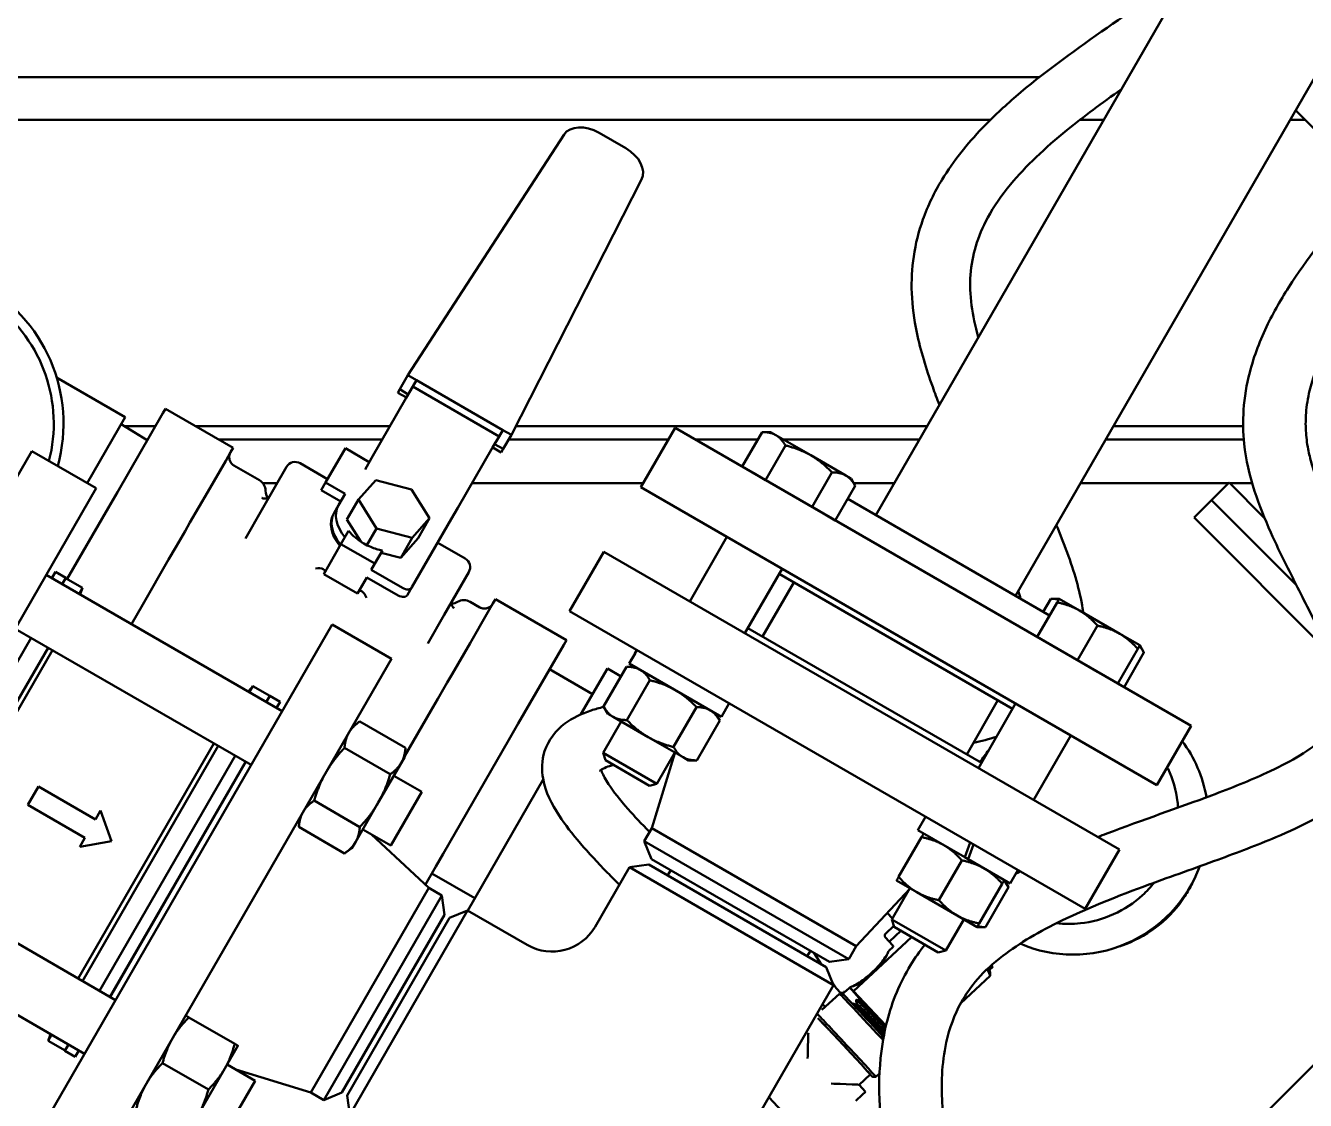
# Model space of a CAD drawing. Header units: inches. Extents: x 11 to 1621, y 11 to 1332.
# Drawn here: x 1267.86 to 1280.76, y 404.74 to 415.56 of the extents above; entities that cross this region are included whole.
import ezdxf

# ---------------------------------------------------------------- set-up
doc = ezdxf.new("R2010")
doc.units = ezdxf.units.IN
doc.header["$LTSCALE"] = 48
doc.header["$MEASUREMENT"] = 0
doc.layers.add('Visible (ANSI)', color=7, linetype='Continuous', lineweight=50)

msp = doc.modelspace()

# ---------------------------------------------------------------- linework, layer by layer
at = {"layer": 'Visible (ANSI)'}
for p, q in [((1276.428474, 410.635668), (1285.147084, 425.736744)), ((1277.835765, 409.823168), (1284.885125, 422.033018)), ((1238.462698, 415.045288), (1278.077419, 415.045288)), ((1280.658678, 414.712597), (1281.388894, 413.982381)), ((1277.585682, 414.616485), (1238.556026, 414.616485)), ((1278.726799, 414.616485), (1278.486959, 414.616485)), ((1280.754791, 414.616485), (1280.603188, 414.616485)), ((1273.288767, 414.466643), (1271.716861, 412.045578)), ((1273.90984, 414.331191), (1273.642303, 414.485654)), ((1272.759393, 411.443671), (1274.070144, 414.015515)), ((1268.869125, 411.622238), (1268.177516, 412.021538)), ((1271.716861, 412.045578), (1271.634271, 411.902528)), ((1271.80222, 411.993548), (1271.716861, 412.045578)), ((1271.765317, 411.92963), (1271.80222, 411.993548)), ((1272.671655, 411.491579), (1271.80222, 411.993548)), ((1271.699833, 411.816209), (1271.349299, 411.209066)), ((1271.635582, 411.90173), (1271.615462, 411.866882)), ((1271.615462, 411.866882), (1271.700682, 411.81768)), ((1271.71963, 411.850498), (1271.634271, 411.902528)), ((1271.699833, 411.816209), (1271.765317, 411.92963)), ((1272.634752, 411.427661), (1271.765317, 411.92963)), ((1269.247929, 411.661945), (1269.27371, 411.706601)), ((1269.95562, 411.3129), (1269.27371, 411.706601)), ((1268.485375, 410.957564), (1268.869125, 411.622238)), ((1269.247929, 411.661945), (1268.788969, 410.867004)), ((1269.090008, 411.388419), (1268.827915, 411.55086)), ((1269.172125, 411.53065), (1268.860522, 411.53065)), ((1271.534966, 411.53065), (1269.578465, 411.53065)), ((1272.634752, 411.427661), (1272.569268, 411.31424)), ((1272.634752, 411.427661), (1272.671655, 411.491579)), ((1272.759393, 411.443671), (1272.671655, 411.491579)), ((1272.676804, 411.300622), (1272.759393, 411.443671)), ((1276.945192, 411.53065), (1272.803722, 411.53065)), ((1274.064043, 410.915354), (1274.409043, 411.512912)), ((1279.605196, 408.512912), (1274.409043, 411.512912)), ((1275.083737, 411.123382), (1275.284792, 411.47162)), ((1275.368571, 411.47162), (1275.284792, 411.47162)), ((1275.422987, 411.440203), (1275.368571, 411.47162)), ((1275.774737, 411.23712), (1275.422987, 411.440203)), ((1280.130472, 411.53065), (1278.82158, 411.53065)), ((1269.095387, 411.397735), (1269.074977, 411.397735)), ((1271.458227, 411.397735), (1269.808682, 411.397735)), ((1269.95562, 411.3129), (1269.929838, 411.268245)), ((1270.88704, 410.962253), (1271.086273, 411.307335)), ((1271.086273, 411.307335), (1271.326094, 411.168874)), ((1272.569268, 411.31424), (1272.218734, 410.707097)), ((1272.570117, 411.315712), (1272.655338, 411.26651)), ((1272.589065, 411.34853), (1272.676804, 411.300622)), ((1272.655338, 411.26651), (1272.675457, 411.301357)), ((1274.342546, 411.397735), (1272.732872, 411.397735)), ((1275.242135, 411.397735), (1274.608536, 411.397735)), ((1275.318237, 410.987993), (1275.519292, 411.336231)), ((1276.868453, 411.397735), (1275.496544, 411.397735)), ((1280.136846, 411.397735), (1278.744842, 411.397735)), ((1267.926679, 411.280127), (1264.926679, 406.083975)), ((1268.576198, 410.905127), (1267.926679, 411.280127)), ((1269.700359, 410.870774), (1269.880464, 411.182726)), ((1269.880464, 411.182726), (1269.929838, 411.268245)), ((1271.349299, 411.209066), (1271.283815, 411.095644)), ((1276.126487, 411.034037), (1275.774737, 411.23712)), ((1269.962718, 411.135189), (1270.219706, 410.986817)), ((1270.49402, 411.120436), (1270.245211, 410.689485)), ((1270.630622, 411.157038), (1270.90728, 410.99731)), ((1275.200987, 411.055688), (1275.083737, 411.123382)), ((1275.146571, 411.087105), (1275.146569, 411.087101)), ((1275.318237, 410.987993), (1275.200987, 411.055688)), ((1275.787237, 410.717216), (1275.988292, 411.065454)), ((1276.180903, 411.00262), (1276.126487, 411.034037)), ((1268.576198, 410.905127), (1265.576198, 405.708975)), ((1270.400084, 410.957735), (1270.253938, 410.957735)), ((1270.843453, 410.88676), (1270.88704, 410.962253)), ((1271.083665, 410.848731), (1270.88704, 410.962253)), ((1271.216749, 410.790461), (1271.391878, 410.987556)), ((1271.391878, 410.987556), (1271.750984, 410.893488)), ((1274.088512, 410.957735), (1272.363439, 410.957735)), ((1279.260196, 407.915354), (1274.064043, 410.915354)), ((1275.552737, 410.852605), (1275.318237, 410.987993)), ((1276.021737, 410.581827), (1276.222792, 410.930065)), ((1276.180903, 411.00262), (1276.222792, 410.930065)), ((1276.614419, 410.957735), (1276.206817, 410.957735)), ((1279.98399, 410.957735), (1278.490807, 410.957735)), ((1279.81228, 410.786025), (1279.989056, 410.962802)), ((1280.346616, 410.605242), (1279.989056, 410.962802)), ((1280.220879, 410.957735), (1279.994123, 410.957735)), ((1268.695134, 410.704476), (1268.788969, 410.867004)), ((1269.520253, 410.558822), (1269.700359, 410.870774)), ((1270.843453, 410.88676), (1271.040079, 410.773238)), ((1271.017254, 410.733704), (1271.083665, 410.848731)), ((1271.100519, 410.589146), (1271.216749, 410.790461)), ((1271.400725, 410.499298), (1271.216749, 410.790461)), ((1271.750984, 410.893488), (1271.934959, 410.602325)), ((1275.787237, 410.717216), (1275.552737, 410.852605)), ((1278.180338, 409.624229), (1276.146735, 410.79833)), ((1279.635503, 410.609248), (1279.81228, 410.786025)), ((1280.664823, 409.933481), (1279.81228, 410.786025)), ((1280.664823, 409.933481), (1279.81228, 410.786025)), ((1268.695134, 410.704476), (1268.283534, 409.991565)), ((1270.245211, 410.689485), (1270.07836, 410.400492)), ((1270.973668, 410.65821), (1271.017254, 410.733704)), ((1272.15325, 410.593676), (1272.218734, 410.707097)), ((1275.904487, 410.649522), (1275.787237, 410.717216)), ((1276.021737, 410.581827), (1275.904487, 410.649522)), ((1269.470879, 410.473303), (1269.520253, 410.558822)), ((1271.240162, 410.368145), (1271.100519, 410.589146)), ((1272.15325, 410.593676), (1271.757216, 409.907725)), ((1271.934959, 410.602325), (1271.75983, 410.40523)), ((1271.81873, 410.401009), (1271.934959, 410.602325)), ((1275.958903, 410.618105), (1275.958901, 410.618101)), ((1279.635503, 410.609248), (1280.985777, 409.258974)), ((1269.470879, 410.473303), (1269.377043, 410.310776)), ((1271.041868, 410.343265), (1271.118465, 410.475935)), ((1271.303743, 410.331321), (1271.400725, 410.499298)), ((1271.75983, 410.40523), (1271.400725, 410.499298)), ((1271.6436, 410.203915), (1271.75983, 410.40523)), ((1271.81873, 410.401009), (1271.6436, 410.203915)), ((1274.929741, 410.415544), (1274.554601, 409.765782)), ((1269.305584, 410.187005), (1269.377043, 410.310776)), ((1270.867523, 410.041291), (1271.041868, 410.343265)), ((1271.382822, 410.146414), (1271.041868, 410.343265)), ((1271.45942, 410.279085), (1271.382822, 410.146414)), ((1272.016536, 410.356881), (1272.293193, 410.197152)), ((1273.688903, 410.265593), (1273.343903, 409.668035)), ((1273.688903, 410.265593), (1278.885056, 407.265593)), ((1269.044918, 409.735517), (1269.305584, 410.187005)), ((1271.346501, 410.083503), (1271.382822, 410.146414)), ((1271.6436, 410.203915), (1271.445917, 410.255698)), ((1268.072137, 410.032068), (1270.449377, 408.659568)), ((1268.128429, 409.999568), (1268.164989, 410.062893)), ((1268.164989, 410.062893), (1268.268912, 410.002893)), ((1268.232352, 409.939568), (1268.268912, 410.002893)), ((1270.867523, 410.041291), (1271.208478, 409.844441)), ((1271.208478, 409.844441), (1271.302915, 410.00801)), ((1271.302915, 410.00801), (1271.618874, 409.825591)), ((1271.66246, 409.901084), (1271.346501, 410.083503)), ((1272.080987, 409.629599), (1272.329796, 410.06055)), ((1275.485729, 410.094544), (1275.110589, 409.444782)), ((1277.80851, 408.684204), (1275.455729, 410.042582)), ((1268.438537, 409.902074), (1268.267662, 410.000728)), ((1268.438537, 409.902074), (1268.403226, 409.840914)), ((1268.413863, 409.834773), (1268.438537, 409.902074)), ((1271.71363, 409.832231), (1271.757216, 409.907725)), ((1275.288574, 409.411304), (1275.603714, 409.957143)), ((1272.341821, 409.761613), (1272.439547, 409.705191)), ((1272.571216, 409.743245), (1272.596998, 409.7879)), ((1273.313003, 409.374514), (1272.596998, 409.7879)), ((1278.05534, 409.407726), (1278.256395, 409.755964)), ((1278.117504, 409.660506), (1278.193561, 409.792241)), ((1278.27734, 409.792241), (1278.193561, 409.792241)), ((1278.480423, 409.674991), (1278.27734, 409.792241)), ((1268.930133, 409.536704), (1269.044918, 409.735517)), ((1271.915394, 409.342785), (1272.080987, 409.629599)), ((1272.521842, 409.657726), (1272.341736, 409.345774)), ((1272.571216, 409.743245), (1272.521842, 409.657726)), ((1273.343903, 409.668035), (1278.540056, 406.668035)), ((1278.886589, 409.440491), (1278.480423, 409.674991)), ((1267.759637, 409.490802), (1270.136877, 408.118302)), ((1267.953437, 404.336475), (1270.953437, 409.532627)), ((1270.953437, 409.532627), (1271.550995, 409.187627)), ((1275.140589, 409.496744), (1277.49337, 408.138365)), ((1278.461506, 409.173226), (1278.662561, 409.521464)), ((1266.552973, 407.030799), (1267.919852, 409.398302)), ((1273.313003, 409.374514), (1273.287221, 409.329859)), ((1278.05534, 409.407726), (1278.055338, 409.407723)), ((1278.258423, 409.290476), (1278.05534, 409.407726)), ((1279.089672, 409.323241), (1278.886589, 409.440491)), ((1268.090726, 409.299648), (1266.723848, 406.932145)), ((1268.134982, 409.274097), (1266.768104, 406.906593)), ((1272.341736, 409.345774), (1272.161631, 409.033822)), ((1273.287221, 409.329859), (1272.828262, 408.534918)), ((1278.461506, 409.173226), (1278.258423, 409.290476)), ((1278.867672, 408.938726), (1279.068727, 409.286964)), ((1278.930506, 408.902449), (1279.131561, 409.250687)), ((1279.089672, 409.323241), (1279.131561, 409.250687)), ((1268.550995, 403.991475), (1271.550995, 409.187627)), ((1273.68804, 408.705963), (1273.91965, 409.107125)), ((1274.003429, 409.107125), (1273.91965, 409.107125)), ((1273.944972, 409.140875), (1273.967677, 409.180201)), ((1273.945024, 409.140845), (1273.944972, 409.140875)), ((1273.946759, 409.139843), (1273.945024, 409.140845)), ((1274.874218, 408.604375), (1273.946759, 409.139843)), ((1278.664589, 409.055976), (1278.461506, 409.173226)), ((1272.161631, 409.033822), (1272.112256, 408.948303)), ((1273.577089, 408.831925), (1273.144076, 409.081925)), ((1273.725839, 409.089567), (1273.459568, 408.628372)), ((1273.863595, 409.010034), (1273.725839, 409.089567)), ((1273.92254, 408.570575), (1274.15415, 408.971736)), ((1278.867672, 408.938726), (1278.664589, 409.055976)), ((1270.107651, 408.856864), (1270.153598, 408.911883)), ((1270.153598, 408.911883), (1270.118287, 408.850723)), ((1270.324473, 408.813228), (1270.153598, 408.911883)), ((1272.018421, 408.785776), (1272.112256, 408.948303)), ((1278.867672, 408.938726), (1278.86767, 408.938723)), ((1278.930506, 408.902449), (1278.867672, 408.938726)), ((1270.325723, 408.815393), (1270.289162, 408.752068)), ((1270.429646, 408.755393), (1270.325723, 408.815393)), ((1270.429646, 408.755393), (1270.393085, 408.692068)), ((1272.018421, 408.785776), (1271.946962, 408.662005)), ((1274.874218, 408.604375), (1274.952218, 408.739475)), ((1277.345385, 408.223804), (1277.660525, 408.769643)), ((1277.83851, 408.736165), (1277.46337, 408.086404)), ((1271.946962, 408.662005), (1271.686295, 408.210517)), ((1273.729929, 408.633409), (1273.68804, 408.705963)), ((1273.729929, 408.633409), (1273.784345, 408.601992)), ((1273.784345, 408.601992), (1274.136095, 408.398909)), ((1274.39154, 408.299797), (1274.62315, 408.700959)), ((1274.815761, 408.638125), (1274.85765, 408.56557)), ((1271.156184, 408.503795), (1271.230431, 408.555783)), ((1271.691493, 408.289588), (1271.230431, 408.555783)), ((1272.828262, 408.534918), (1272.734426, 408.37239)), ((1273.865462, 408.555159), (1273.684153, 408.241122)), ((1274.62604, 408.164409), (1274.85765, 408.56557)), ((1279.260196, 407.915354), (1279.605196, 408.512912)), ((1269.761531, 408.335008), (1268.394653, 405.967505)), ((1272.734426, 408.37239), (1272.070175, 407.221873)), ((1274.136095, 408.398909), (1274.487845, 408.195826)), ((1278.394498, 408.415165), (1278.019358, 407.765404)), ((1269.805787, 408.309457), (1268.438909, 405.941954)), ((1269.976662, 408.210802), (1268.609783, 405.843299)), ((1271.538207, 408.024088), (1271.077144, 408.290283)), ((1271.648023, 408.137685), (1271.683594, 408.199295)), ((1271.683594, 408.199295), (1271.691493, 408.289588)), ((1271.686295, 408.210517), (1271.684268, 408.207007)), ((1273.684153, 408.241122), (1274.225419, 407.928622)), ((1273.705399, 408.166385), (1273.684153, 408.241122)), ((1274.171965, 407.48228), (1274.403466, 408.237008)), ((1274.406728, 408.242659), (1274.225419, 407.928622)), ((1270.080585, 408.150802), (1268.713706, 405.783299)), ((1268.718037, 405.780799), (1270.084915, 408.148302)), ((1271.418094, 407.739435), (1271.648023, 408.137685)), ((1274.150071, 407.909653), (1273.705399, 408.166385)), ((1274.487845, 408.195826), (1274.542261, 408.164409)), ((1274.542261, 408.164409), (1274.62604, 408.164409)), ((1271.574344, 408.010068), (1271.856668, 407.847068)), ((1273.079747, 407.970503), (1272.318339, 406.651706)), ((1267.886578, 407.71622), (1267.993062, 407.900656)), ((1268.568287, 407.568549), (1267.993062, 407.900656)), ((1271.544168, 407.305802), (1271.856668, 407.847068)), ((1274.150071, 407.909653), (1274.225419, 407.928622)), ((1267.886578, 407.71622), (1268.461803, 407.384114)), ((1271.231634, 407.493088), (1270.770571, 407.759283)), ((1271.188164, 407.341185), (1271.418094, 407.739435)), ((1268.568287, 407.568549), (1268.61993, 407.657997)), ((1268.61993, 407.657997), (1268.731546, 407.351335)), ((1270.625184, 407.584076), (1270.617285, 407.493783)), ((1276.853741, 407.461496), (1276.931741, 407.596596)), ((1271.078347, 407.227588), (1270.617285, 407.493783)), ((1271.261844, 407.468802), (1271.544168, 407.305802)), ((1274.171965, 407.48228), (1274.096069, 407.350824)), ((1274.171965, 407.48228), (1276.233105, 406.29228)), ((1277.325298, 407.189243), (1276.853741, 407.461496)), ((1268.410161, 407.294666), (1268.461803, 407.384114)), ((1268.731546, 407.351335), (1268.410161, 407.294666)), ((1271.152594, 407.279576), (1271.188164, 407.341185)), ((1271.92675, 406.880677), (1271.348901, 407.41854)), ((1274.096069, 407.350824), (1276.157209, 406.160824)), ((1274.171076, 407.169741), (1274.096069, 407.350824)), ((1276.659643, 406.990307), (1276.891253, 407.391469)), ((1277.379477, 407.338096), (1277.325298, 407.189243)), ((1277.359073, 407.169743), (1277.413252, 407.318596)), ((1271.152594, 407.279576), (1271.078347, 407.227588)), ((1272.070175, 407.221873), (1271.997531, 407.096051)), ((1275.962883, 406.135241), (1274.171076, 407.169741)), ((1277.359073, 407.169743), (1277.325298, 407.189243)), ((1277.782987, 406.924996), (1277.359073, 407.169743)), ((1282.99427, 407.250481), (1278.441796, 402.698007)), ((1278.885056, 407.265593), (1278.540056, 406.668035)), ((1266.392758, 407.123299), (1268.769998, 405.750799)), ((1271.997531, 407.096051), (1271.891909, 406.913107)), ((1273.601074, 406.488469), (1273.947665, 407.088781)), ((1274.141991, 407.114364), (1273.947665, 407.088781)), ((1276.004475, 405.901281), (1273.947665, 407.088781)), ((1275.929468, 406.082364), (1274.141991, 407.114364)), ((1274.332084, 407.004614), (1274.363334, 407.058741)), ((1277.065809, 406.755807), (1277.297419, 407.156969)), ((1277.782987, 406.924996), (1277.860987, 407.060096)), ((1272.389589, 406.775115), (1271.956576, 407.025115)), ((1276.638698, 406.95403), (1276.841781, 406.83678)), ((1277.471975, 406.521307), (1277.703585, 406.922469)), ((1277.72453, 406.958746), (1277.766419, 406.886191)), ((1270.73675, 404.819536), (1271.92675, 406.880677)), ((1270.868206, 404.74364), (1272.058206, 406.804781)), ((1271.92675, 406.880677), (1272.058206, 406.804781)), ((1272.083789, 406.610454), (1272.058206, 406.804781)), ((1276.233105, 406.29228), (1276.770969, 406.87013)), ((1276.774231, 406.87578), (1276.592922, 406.561743)), ((1276.841781, 406.83678), (1277.247947, 406.60228)), ((1277.534809, 406.48503), (1277.766419, 406.886191)), ((1272.31775, 406.652046), (1271.13025, 404.595236)), ((1272.136666, 406.577039), (1272.31775, 406.652046)), ((1272.918062, 406.305456), (1272.31775, 406.652046)), ((1266.080258, 406.582033), (1268.457498, 405.209533)), ((1272.083789, 406.610454), (1271.049289, 404.818647)), ((1272.136666, 406.577039), (1271.104666, 404.789563)), ((1276.597924, 406.570407), (1276.545006, 406.627368)), ((1276.592922, 406.561743), (1277.134188, 406.249243)), ((1276.614168, 406.487006), (1276.592922, 406.561743)), ((1277.315497, 406.56328), (1277.134188, 406.249243)), ((1277.247947, 406.60228), (1277.45103, 406.48503)), ((1276.611311, 406.497054), (1276.527408, 406.418812)), ((1276.567078, 406.339345), (1276.682882, 406.447334)), ((1277.05884, 406.230274), (1276.614168, 406.487006)), ((1277.45103, 406.48503), (1277.534809, 406.48503)), ((1276.233105, 406.29228), (1276.157209, 406.160824)), ((1276.205724, 405.840435), (1276.790138, 406.38541)), ((1276.525375, 406.384235), (1276.602519, 406.301195)), ((1276.601861, 406.28284), (1276.565594, 406.24902)), ((1275.739375, 406.192114), (1275.770625, 406.246241)), ((1275.878993, 406.111506), (1275.810263, 406.223356)), ((1275.962883, 406.135241), (1276.157209, 406.160824)), ((1277.05884, 406.230274), (1277.134188, 406.249243)), ((1275.929468, 406.082364), (1276.004475, 405.901281)), ((1277.576096, 406.054298), (1277.579841, 406.03808)), ((1277.576106, 406.054257), (1277.608817, 406.084761)), ((1273.845385, 402.161627), (1276.004475, 405.901281)), ((1276.00914, 405.899708), (1275.996825, 405.919749)), ((1276.260464, 405.774262), (1276.166622, 405.87638)), ((1276.168641, 405.877852), (1276.205724, 405.840435)), ((1277.285873, 405.719816), (1277.580899, 405.994933)), ((1275.887497, 405.650378), (1276.063417, 405.814426)), ((1276.072121, 405.825212), (1276.037103, 405.862906)), ((1276.098266, 405.813216), (1276.063443, 405.814433)), ((1276.159836, 405.870645), (1276.112126, 405.826155)), ((1276.205724, 405.840435), (1276.528143, 405.496188)), ((1276.231338, 405.748779), (1276.236876, 405.754275)), ((1276.259538, 405.747722), (1276.260587, 405.777798)), ((1276.195066, 405.71278), (1276.197424, 405.715121)), ((1276.235951, 405.703735), (1276.240723, 405.708186)), ((1269.971042, 405.309678), (1269.509979, 405.575873)), ((1275.897672, 405.514259), (1275.952025, 405.457483)), ((1276.528143, 405.496188), (1276.534626, 405.502234)), ((1276.528143, 405.496188), (1276.532145, 405.491833)), ((1268.115772, 405.406829), (1268.091098, 405.339528)), ((1268.126409, 405.400688), (1268.091098, 405.339528)), ((1275.745594, 405.254029), (1275.749036, 405.375653)), ((1275.952025, 405.457483), (1275.957565, 405.451696)), ((1276.00207, 405.404387), (1276.012997, 405.39267)), ((1276.012997, 405.39267), (1276.227395, 405.162756)), ((1268.261973, 405.240873), (1268.091098, 405.339528)), ((1268.297283, 405.302033), (1268.260723, 405.238708)), ((1268.364646, 405.178708), (1268.260723, 405.238708)), ((1268.401206, 405.242033), (1268.364646, 405.178708)), ((1269.871465, 405.060596), (1270.004215, 405.290526)), ((1269.705542, 404.849819), (1269.244479, 405.116014)), ((1276.227395, 405.162756), (1276.238321, 405.151039)), ((1276.282411, 405.103342), (1276.287797, 405.097412)), ((1269.605965, 404.600736), (1269.871465, 405.060596)), ((1269.894965, 405.101299), (1270.177289, 404.938299)), ((1270.73675, 404.819536), (1269.982022, 405.051037)), ((1276.261983, 404.897184), (1276.373869, 405.001519)), ((1276.287797, 405.097412), (1276.340643, 405.039231)), ((1276.395402, 404.978394), (1276.430225, 404.977177)), ((1276.430251, 404.977184), (1276.467046, 405.011496)), ((1269.864789, 404.397033), (1270.177289, 404.938299)), ((1276.192007, 404.900625), (1276.070439, 404.905675)), ((1276.326773, 404.827705), (1276.261976, 404.897192)), ((1270.73675, 404.819536), (1270.868206, 404.74364)), ((1271.049289, 404.818647), (1270.868206, 404.74364)), ((1271.104666, 404.789563), (1271.13025, 404.595236)), ((1275.778257, 404.316206), (1275.352767, 404.772489)), ((1276.228556, 404.736116), (1276.29106, 404.794403)), ((1276.326773, 404.827705), (1276.29106, 404.794403))]:
    msp.add_line(p, q, dxfattribs=at)
msp.add_circle((1247.196979, 358.380235), 48.3125, dxfattribs=at)
for centre, radius, start, end in [((1266.642068, 411.556484), 1.604331, 344.5472473, 140.1338321), ((1266.642068, 411.556484), 1.505906, 345.5212145, 119.9599466), ((1270.580622, 411.070436), 0.1, 60, 150), ((1270.157206, 410.878564), 0.125, 0, 60), ((1270.407206, 410.878564), 0.125, 180, 213.9844878), ((1272.243193, 410.11055), 0.1, 330, 60), ((1272.154321, 409.869867), 0.125, 270.9908332, 300), ((1272.279321, 409.65336), 0.125, 60, 120), ((1247.196979, 358.380235), 50.625, 65.6709263, 80.8122089), ((1273.168062, 406.738469), 0.5, 240, 330), ((1276.592995, 406.292347), 0.013, 313, 42.8921383), ((1274.394251, 406.439292), 1.8125, 339.7960935, 340.1926648)]:
    msp.add_arc(centre, radius, start, end, dxfattribs=at)
for centre, major_axis, ratio, start_param, end_param in [((1273.542155, 414.312192), (-0.25708, 0.148425), 0.674737093, 4.71238898, 6.247907675), ((1273.809692, 414.15773), (0.25708, -0.148425), 0.674737093, 0.035277632, 1.570796327), ((1271.324406, 410.438935), (-0.358003, 0.206693), 0.674737093, 6.25713842, 7.357664272), ((1271.33167, 410.451518), (-0.358003, 0.206693), 0.674737093, 0, 1.074478965), ((1271.375257, 410.527011), (-0.358003, 0.206693), 0.674737093, 0, 1.074478965), ((1270.751373, 410.040113), (-0.127343, -0.034122), 0.388213183, 2.771288439, 4.342084766), ((1271.265533, 409.743263), (-0.034122, 0.127343), 0.388213183, 5.082693195, 6.653489522), ((1271.689025, 409.947095), (0.068191, -0.03937), 0.674737093, 4.71238898, 6.283185307), ((1271.645439, 409.871601), (0.068191, -0.03937), 0.674737093, 4.71238898, 6.283185307), ((1274.4323, 408.911951), (1.521321, 2.635006), 0.176326981, 1.534441628, 1.585721408), ((1274.54289, 409.103498), (1.521321, 2.635006), 0.176326981, 1.607151026, 1.658526732), ((1278.439419, 407.544528), (1.023607, 0.880186), 0.982790307, 5.751016356, 6.219304255), ((1278.401782, 407.588298), (-0.829312, -0.713114), 0.982790307, 4.886301382, 5.023695201), ((1278.439419, 407.544528), (-1.023607, -0.880186), 0.982790307, 0.442168489, 2.082419767), ((1276.358115, 406.063513), (0.179496, 0.166752), 0.241332533, 3.476326527, 5.948451434), ((1277.286241, 406.365067), (0.289849, -0.310825), 0.007569825, 0.013112073, 0.326005343), ((1277.318968, 406.395586), (0.289849, -0.310825), 0.007569825, 0, 0.322305419), ((1276.357529, 405.499029), (-0.294112, 0.315396), 0.007569825, 4.204130895, 6.283185305), ((1276.145385, 405.893274), (-0.073264, -0.068062), 0.241332533, 0, 0.328688879), ((1275.120755, 404.77126), (1.098954, 1.020931), 0.241332533, 0.275544465, 0.328688879), ((1276.375549, 405.515833), (-0.277307, 0.297376), 0.007569825, 4.222023109, 6.275615193), ((1276.101933, 405.835652), (0.010245, -0.009446), 0.261803119, 6.027700529, 6.284145228), ((1276.112489, 405.844268), (0.000654, 0.018245), 0.126202778, 3.289007609, 4.594416281), ((1276.444733, 405.580349), (-0.18414, 0.197465), 0.007569825, 4.228874245, 6.290755419), ((1276.13614, 405.292581), (-0.294112, 0.315396), 0.007569825, 3.13402254, 6.113994014), ((1276.11812, 405.275777), (-0.277307, 0.297376), 0.007569825, 5.362675915, 6.082942819), ((1276.11812, 405.275777), (-0.255749, 0.274258), 0.007569825, 5.759586532, 6.099183042), ((1275.731976, 404.915692), (-0.018508, -0.530003), 0.003784967, 2.621778827, 2.832880084), ((1276.001655, 405.404), (0.05115, -0.054852), 0.007569825, 1.570796328, 2.617993881), ((1276.11812, 405.275777), (-0.277307, 0.297376), 0.007569825, 4.315478363, 5.109299597), ((1275.742182, 405.162037), (-0.003702, -0.106001), 0.003784967, 1.574581275, 2.621778827), ((1276.237906, 405.150651), (0.05115, -0.054852), 0.007569825, 0.523598776, 1.570796327), ((1276.11812, 405.275777), (0.277307, -0.297376), 0.007569825, 5.948899717, 7.2036947), ((1276.11812, 405.275777), (0.255749, -0.274258), 0.007569825, 0, 0.523598776), ((1275.978433, 404.908689), (0.106001, -0.003702), 0.003784967, 0.519813827, 1.567011378), ((1275.731976, 404.915692), (0.530003, -0.018508), 0.003784967, 0.003784949, 0.519813827)]:
    msp.add_ellipse(centre, major_axis=major_axis, ratio=ratio, start_param=start_param, end_param=end_param, dxfattribs=at)
for points, knots in [([(1279.598201, 416.125796), (1279.304752, 415.914948), (1279.000245, 415.710656), (1278.401449, 415.293374), (1278.107411, 415.08025), (1277.723215, 414.74969), (1277.610144, 414.644359), (1277.349863, 414.372726), (1277.211461, 414.200963), (1277.020474, 413.886911), (1276.954694, 413.752437), (1276.861957, 413.492018), (1276.83046, 413.368317), (1276.793756, 413.120048), (1276.787016, 412.996081), (1276.797365, 412.739183), (1276.815466, 412.606553), (1276.881076, 412.292117), (1276.936834, 412.108943), (1277.024099, 411.866006), (1277.046596, 411.80634), (1277.069943, 411.746725)], [13.52026774, 13.52026774, 13.52026774, 13.52026774, 16.202519532, 16.202519532, 18.942117152, 18.942117152, 20.168551432, 20.168551432, 21.97277928, 21.97277928, 23.206460377, 23.206460377, 24.238129059, 24.238129059, 25.204425474, 25.204425474, 26.19019131, 26.19019131, 27.551566211, 27.551566211, 27.994487024, 27.994487024, 27.994487024, 27.994487024]), ([(1278.666021, 407.392052), (1278.696294, 407.403826), (1278.726604, 407.415487), (1279.117778, 407.564606), (1279.48131, 407.687997), (1280.012089, 407.886654), (1280.200121, 407.961684), (1280.477301, 408.089471), (1280.57835, 408.141173), (1280.764478, 408.250564), (1280.847009, 408.308433), (1280.942808, 408.391643), (1280.969715, 408.418067), (1281.007907, 408.460789), (1281.021401, 408.477478), (1281.051592, 408.518906), (1281.066106, 408.543106), (1281.086882, 408.585969), (1281.094193, 408.604846), (1281.106692, 408.64712), (1281.11128, 408.671185), (1281.119515, 408.76254), (1281.11305, 408.843842), (1281.048526, 409.127356), (1280.946822, 409.365844), (1280.740734, 409.786235), (1280.651154, 409.95839), (1280.5105, 410.241782), (1280.458153, 410.350355), (1280.348088, 410.59657), (1280.292077, 410.73485), (1280.195336, 411.031841), (1280.157784, 411.193297), (1280.128983, 411.467327), (1280.12721, 411.58176), (1280.143676, 411.822934), (1280.164993, 411.948828), (1280.240271, 412.240627), (1280.303553, 412.403006), (1280.45131, 412.704843), (1280.533927, 412.84524), (1280.808247, 413.263341), (1281.024098, 413.532935), (1281.368166, 413.957013), (1281.492002, 414.108378), (1281.73145, 414.411738), (1281.847195, 414.563511), (1282.08087, 414.893549), (1282.195403, 415.072882), (1282.413823, 415.44177), (1282.517914, 415.627553), (1282.625646, 415.81415)], [37.062164771, 37.062164771, 37.062164771, 37.062164771, 37.284401089, 37.284401089, 39.928774755, 39.928774755, 41.530091926, 41.530091926, 42.589838479, 42.589838479, 43.749321408, 43.749321408, 44.299958254, 44.299958254, 44.663756566, 44.663756566, 45.222992821, 45.222992821, 45.679878818, 45.679878818, 46.235006899, 46.235006899, 47.488994786, 47.488994786, 49.936143316, 49.936143316, 51.502835596, 51.502835596, 52.452470119, 52.452470119, 53.631893269, 53.631893269, 54.948091482, 54.948091482, 55.916372966, 55.916372966, 57.032478374, 57.032478374, 58.582174803, 58.582174803, 60.019440854, 60.019440854, 62.947237566, 62.947237566, 64.552575532, 64.552575532, 66.100975845, 66.100975845, 67.827190554, 67.827190554, 69.44808849, 69.44808849, 69.44808849, 69.44808849]), ([(1277.884422, 402.450694), (1277.855154, 402.501756), (1277.826415, 402.553126), (1277.642357, 402.890576), (1277.504374, 403.184107), (1277.269453, 403.798175), (1277.178989, 404.118106), (1277.10003, 404.622208), (1277.087901, 404.816557), (1277.102869, 405.111089), (1277.116949, 405.219305), (1277.171716, 405.467988), (1277.221012, 405.602272), (1277.335458, 405.809731), (1277.390502, 405.888539), (1277.527762, 406.044313), (1277.612997, 406.122279), (1277.877124, 406.324371), (1278.079851, 406.442381), (1278.573976, 406.682146), (1278.874504, 406.800323), (1279.412273, 406.998105), (1279.646555, 407.080074), (1280.075864, 407.236767), (1280.272189, 407.311126), (1280.593682, 407.4478), (1280.723636, 407.507832), (1280.982985, 407.64438), (1281.110764, 407.721879), (1281.290816, 407.858089), (1281.351251, 407.909694), (1281.492304, 408.050662), (1281.5673, 408.14606), (1281.669383, 408.336635), (1281.703357, 408.427265), (1281.741924, 408.610159), (1281.748041, 408.699412), (1281.741137, 408.910075), (1281.719818, 409.030262), (1281.628494, 409.375488), (1281.531896, 409.597896), (1281.294659, 410.092673), (1281.147923, 410.36471), (1280.939656, 410.810793), (1280.8661, 410.990831), (1280.805816, 411.203576), (1280.794224, 411.251825), (1280.773132, 411.362258), (1280.765639, 411.424215), (1280.758971, 411.545462), (1280.759754, 411.604775), (1280.77015, 411.738589), (1280.782137, 411.812799), (1280.82923, 412.009348), (1280.874344, 412.132209), (1281.002222, 412.401078), (1281.089498, 412.547677), (1281.296351, 412.852499), (1281.416577, 413.010843), (1281.66216, 413.320652), (1281.785547, 413.471048), (1282.057197, 413.806591), (1282.206433, 413.993585), (1282.431692, 414.297748), (1282.509871, 414.407572), (1282.701389, 414.692739), (1282.80984, 414.871926), (1283.001161, 415.2009), (1283.086271, 415.351977), (1283.171242, 415.49915)], [21.6561496, 21.6561496, 21.6561496, 21.6561496, 22.073893808, 22.073893808, 24.387027243, 24.387027243, 26.957946058, 26.957946058, 28.691957115, 28.691957115, 29.777418732, 29.777418732, 31.327831615, 31.327831615, 32.39297014, 32.39297014, 33.536155094, 33.536155094, 35.47548806, 35.47548806, 37.791105104, 37.791105104, 39.527307316, 39.527307316, 41.051638794, 41.051638794, 42.158646091, 42.158646091, 43.390514457, 43.390514457, 44.069903382, 44.069903382, 45.103693556, 45.103693556, 45.89437232, 45.89437232, 46.643235815, 46.643235815, 47.692330239, 47.692330239, 49.697957624, 49.697957624, 52.154548729, 52.154548729, 53.928867616, 53.928867616, 54.476379365, 54.476379365, 55.225007496, 55.225007496, 55.969949631, 55.969949631, 56.920245395, 56.920245395, 58.479067254, 58.479067254, 60.260568787, 60.260568787, 62.086354068, 62.086354068, 63.716020368, 63.716020368, 65.588318948, 65.588318948, 66.601103921, 66.601103921, 68.136187969, 68.136187969, 69.44808849, 69.44808849, 69.44808849, 69.44808849]), ([(1278.904338, 414.923991), (1278.709437, 414.786021), (1278.524012, 414.649203), (1278.133713, 414.331839), (1277.940431, 414.150603), (1277.696258, 413.855627), (1277.619321, 413.744277), (1277.506738, 413.536557), (1277.466304, 413.440773), (1277.409361, 413.249458), (1277.391488, 413.154208), (1277.377097, 412.957177), (1277.379929, 412.856453), (1277.407712, 412.646634), (1277.430695, 412.538695), (1277.461814, 412.425465)], [16.628795546, 16.628795546, 16.628795546, 16.628795546, 18.467514722, 18.467514722, 20.866195513, 20.866195513, 22.297705759, 22.297705759, 23.493513671, 23.493513671, 24.617256332, 24.617256332, 25.704215056, 25.704215056, 26.700661878, 26.700661878, 26.700661878, 26.700661878]), ([(1269.928945, 411.266698), (1269.923519, 411.257299), (1269.918974, 411.245463), (1269.915318, 411.22156), (1269.91566, 411.209904), (1269.919774, 411.188533), (1269.923583, 411.179025), (1269.932679, 411.162333), (1269.938033, 411.155782), (1269.947865, 411.145585), (1269.952358, 411.142044), (1269.958605, 411.137663), (1269.960762, 411.136319), (1269.962718, 411.135189)], [2.7883920672, 2.7883920672, 2.7883920672, 2.7883920672, 2.8298988681, 2.8298988681, 2.8662848175, 2.8662848175, 2.9046620315, 2.9046620315, 2.9502111608, 2.9502111608, 2.9980616329, 2.9980616329, 3.0276444278, 3.0276444278, 3.0276444278, 3.0276444278]), ([(1270.32717, 410.831443), (1270.323768, 410.825551), (1270.317923, 410.818461), (1270.301623, 410.806644), (1270.291036, 410.802673), (1270.272449, 410.800092), (1270.264658, 410.801277), (1270.252884, 410.804824), (1270.249472, 410.80724), (1270.246341, 410.809827), (1270.245906, 410.810422), (1270.245913, 410.810432)], [-0.7637708168, -0.7637708168, -0.7637708168, -0.7637708168, -0.6669860968, -0.6669860968, -0.5579166836, -0.5579166836, -0.4452145372, -0.4452145372, -0.3146585458, -0.3146585458, -0.2142661101, -0.2142661101, -0.2142661101, -0.2142661101]), ([(1278.247892, 410.536993), (1278.287099, 410.44303), (1278.324045, 410.349877), (1278.427674, 410.066107), (1278.483774, 409.879161), (1278.515933, 409.680506), (1278.518076, 409.666304), (1278.520051, 409.652112)], [31.704293975, 31.704293975, 31.704293975, 31.704293975, 32.446422207, 32.446422207, 33.990532851, 33.990532851, 34.109528573, 34.109528573, 34.109528573, 34.109528573]), ([(1271.118465, 410.475935), (1271.138523, 410.452008), (1271.161433, 410.429148), (1271.212976, 410.385997), (1271.241788, 410.365874), (1271.272115, 410.348364)], [5.8773313442, 5.8773313442, 5.8773313442, 5.8773313442, 6.12340001, 6.12340001, 6.3805992672, 6.3805992672, 6.3805992672, 6.3805992672]), ([(1271.272115, 410.348364), (1271.294678, 410.335337), (1271.318076, 410.323755), (1271.379936, 410.297948), (1271.418996, 410.286336), (1271.457994, 410.279336), (1271.458707, 410.27921), (1271.45942, 410.279085)], [0, 0, 0, 0, 0.1913573547, 0.1913573547, 0.4975291221, 0.4975291221, 0.5032328, 0.5032328, 0.5032328, 0.5032328]), ([(1272.181411, 409.69819), (1272.181414, 409.698195), (1272.181214, 409.698246), (1272.179485, 409.698843), (1272.17592, 409.700188), (1272.166615, 409.709703), (1272.161178, 409.717401), (1272.155837, 409.738123), (1272.155806, 409.750071), (1272.160005, 409.765369), (1272.162059, 409.770022), (1272.164204, 409.773736)], [4.5105758763, 4.5105758763, 4.5105758763, 4.5105758763, 4.5634549506, 4.5634549506, 4.7228364465, 4.7228364465, 4.8618239105, 4.8618239105, 4.9804426503, 4.9804426503, 5.0415994382, 5.0415994382, 5.0415994382, 5.0415994382]), ([(1272.439547, 409.705191), (1272.44271, 409.703365), (1272.446607, 409.701349), (1272.456945, 409.69733), (1272.463408, 409.695283), (1272.480357, 409.692756), (1272.491015, 409.692286), (1272.514143, 409.696515), (1272.52612, 409.700735), (1272.546678, 409.713411), (1272.555308, 409.721198), (1272.565173, 409.73347), (1272.56797, 409.737622), (1272.570323, 409.741698)], [1.1701787801, 1.1701787801, 1.1701787801, 1.1701787801, 1.2180316411, 1.2180316411, 1.2658845021, 1.2658845021, 1.313737363, 1.313737363, 1.3550865213, 1.3550865213, 1.391444744, 1.391444744, 1.4094430849, 1.4094430849, 1.4094430849, 1.4094430849]), ([(1273.689692, 408.703102), (1273.64495, 408.692497), (1273.602263, 408.680567), (1273.464306, 408.634967), (1273.376202, 408.59422), (1273.207109, 408.467487), (1273.129344, 408.369366), (1273.063484, 408.162893), (1273.062521, 408.066247), (1273.102789, 407.841559), (1273.163552, 407.724488), (1273.360328, 407.422699), (1273.527577, 407.236861), (1273.766197, 406.992629), (1273.805555, 406.952971), (1273.846001, 406.912694)], [48.87206418, 48.87206418, 48.87206418, 48.87206418, 49.422602376, 49.422602376, 50.727242277, 50.727242277, 52.212133204, 52.212133204, 53.439580722, 53.439580722, 55.422545384, 55.422545384, 58.577522331, 58.577522331, 59.178064252, 59.178064252, 59.178064252, 59.178064252]), ([(1273.78725, 408.119128), (1273.758771, 408.111268), (1273.734591, 408.10321), (1273.686646, 408.084443), (1273.667601, 408.074049), (1273.648633, 408.061539), (1273.645716, 408.058558), (1273.645645, 408.05849)], [49.119987737, 49.119987737, 49.119987737, 49.119987737, 49.704454058, 49.704454058, 50.538152823, 50.538152823, 51.191458069, 51.191458069, 51.191458069, 51.191458069]), ([(1273.662165, 408.070315), (1273.664127, 408.063533), (1273.666941, 408.055121), (1273.682897, 408.015647), (1273.705065, 407.973576), (1273.784394, 407.853546), (1273.851879, 407.768003), (1273.99866, 407.60188), (1274.070578, 407.525408), (1274.149953, 407.444154)], [53.808178195, 53.808178195, 53.808178195, 53.808178195, 54.226408459, 54.226408459, 55.475415456, 55.475415456, 57.250981689, 57.250981689, 58.577117663, 58.577117663, 58.577117663, 58.577117663]), ([(1279.475202, 407.688849), (1279.473919, 407.708603), (1279.472091, 407.728312), (1279.455909, 407.862358), (1279.423547, 407.974172), (1279.371242, 408.084152), (1279.36814, 408.09051), (1279.364974, 408.096836)], [7.1759738688, 7.1759738688, 7.1759738688, 7.1759738688, 7.2309168091, 7.2309168091, 7.551085978, 7.551085978, 7.5708327076, 7.5708327076, 7.5708327076, 7.5708327076]), ([(1278.24926, 406.524171), (1278.32923, 406.515017), (1278.410397, 406.51481), (1278.606031, 406.536115), (1278.71961, 406.567182), (1278.931831, 406.663207), (1279.030445, 406.728127), (1279.159276, 406.845598), (1279.198903, 406.887821), (1279.234999, 406.932836)], [5.409374457, 5.409374457, 5.409374457, 5.409374457, 5.632341867, 5.632341867, 5.952178498, 5.952178498, 6.271808245, 6.271808245, 6.430066346, 6.430066346, 6.430066346, 6.430066346]), ([(1279.615293, 406.923471), (1279.594019, 406.880137), (1279.570179, 406.838026), (1279.473356, 406.688246), (1279.385308, 406.59016), (1279.183142, 406.426056), (1279.069054, 406.360071), (1278.92449, 406.304577), (1278.901004, 406.296368), (1278.877299, 406.28888)], [5.9136326862, 5.9136326862, 5.9136326862, 5.9136326862, 6.0327039434, 6.0327039434, 6.3530244332, 6.3530244332, 6.6734028076, 6.6734028076, 6.7347187934, 6.7347187934, 6.7347187934, 6.7347187934]), ([(1276.527408, 406.418812), (1276.525496, 406.417029), (1276.523853, 406.414955), (1276.521263, 406.410432), (1276.520319, 406.407982), (1276.519214, 406.402937), (1276.519062, 406.400341), (1276.519557, 406.395291), (1276.520203, 406.392838), (1276.522213, 406.388295), (1276.523576, 406.386207), (1276.52528, 406.384338), (1276.525327, 406.384287), (1276.525375, 406.384235)], [0, 0, 0, 0, 0.309034577, 0.309034577, 0.619393353, 0.619393353, 0.933552618, 0.933552618, 1.247711884, 1.247711884, 1.561871149, 1.561871149, 1.570796327, 1.570796327, 1.570796327, 1.570796327]), ([(1277.524131, 401.826653), (1277.371748, 402.070038), (1277.228563, 402.323326), (1276.92345, 402.935065), (1276.773572, 403.298165), (1276.566333, 403.980161), (1276.499819, 404.299144), (1276.46002, 404.798671), (1276.460009, 404.9832), (1276.490598, 405.29128), (1276.512186, 405.416751), (1276.594921, 405.736612), (1276.672381, 405.926595), (1276.822897, 406.173732), (1276.871206, 406.242397), (1276.923899, 406.308183)], [20.855687667, 20.855687667, 20.855687667, 20.855687667, 22.766541646, 22.766541646, 25.372728088, 25.372728088, 27.662432083, 27.662432083, 29.028498718, 29.028498718, 29.991379102, 29.991379102, 31.540414755, 31.540414755, 32.162625693, 32.162625693, 32.162625693, 32.162625693]), ([(1276.174346, 405.881154), (1276.191535, 405.886333), (1276.211455, 405.895605), (1276.254157, 405.920273), (1276.276584, 405.935216), (1276.322539, 405.969367), (1276.346026, 405.988487), (1276.391983, 406.029103), (1276.414448, 406.050579), (1276.456237, 406.093844), (1276.47555, 406.115623), (1276.509209, 406.157499), (1276.523508, 406.177562), (1276.543238, 406.210247), (1276.549912, 406.223531), (1276.554312, 406.235575)], [5.161853248, 5.161853248, 5.161853248, 5.161853248, 5.517007598, 5.517007598, 5.847867037, 5.847867037, 6.172835773, 6.172835773, 6.496265018, 6.496265018, 6.819997269, 6.819997269, 7.146273247, 7.146273247, 7.404517366, 7.404517366, 7.404517366, 7.404517366]), ([(1276.565594, 406.24902), (1276.564344, 406.247854), (1276.563127, 406.246656), (1276.560844, 406.244279), (1276.559778, 406.2431), (1276.557875, 406.24086), (1276.557037, 406.239797), (1276.555666, 406.237913), (1276.555132, 406.237089), (1276.554503, 406.236), (1276.554345, 406.235656), (1276.55431, 406.23557), (1276.554308, 406.235565), (1276.554308, 406.235565)], [3.141592654, 3.141592654, 3.141592654, 3.141592654, 3.365859065, 3.365859065, 3.590125477, 3.590125477, 3.814391889, 3.814391889, 4.038658301, 4.038658301, 4.220489393, 4.220489393, 4.244141226, 4.244141226, 4.244141226, 4.244141226]), ([(1276.174346, 405.881154), (1276.174346, 405.881154), (1276.174216, 405.881113), (1276.173715, 405.880904), (1276.173281, 405.880702), (1276.17207, 405.88006), (1276.171232, 405.87957), (1276.169261, 405.8783), (1276.168104, 405.877493), (1276.16568, 405.875674), (1276.164413, 405.874662), (1276.162033, 405.872645), (1276.160922, 405.871657), (1276.159836, 405.870645)], [2.023443153, 2.023443153, 2.023443153, 2.023443153, 2.141685575, 2.141685575, 2.297766992, 2.297766992, 2.49826073, 2.49826073, 2.722527142, 2.722527142, 2.946793554, 2.946793554, 3.141592654, 3.141592654, 3.141592654, 3.141592654]), ([(1276.23124, 405.747783), (1276.231151, 405.748167), (1276.231153, 405.748456), (1276.231597, 405.749378), (1276.23327, 405.748681), (1276.238925, 405.744714), (1276.242622, 405.741729), (1276.252212, 405.733437), (1276.258181, 405.728053), (1276.272582, 405.714691), (1276.281119, 405.70659), (1276.299099, 405.689299), (1276.308301, 405.680354), (1276.328388, 405.660667), (1276.33929, 405.649914), (1276.362876, 405.626526), (1276.375565, 405.613873), (1276.400115, 405.589336), (1276.411857, 405.577566), (1276.435955, 405.553369), (1276.448262, 405.540998), (1276.473393, 405.515722), (1276.486117, 405.502912), (1276.50779, 405.481134), (1276.516894, 405.471994), (1276.52559, 405.463278)], [38.210589336, 38.210589336, 38.210589336, 38.210589336, 38.247736937, 38.247736937, 38.389950176, 38.389950176, 38.516977796, 38.516977796, 38.64989859, 38.64989859, 38.792322386, 38.792322386, 38.919361009, 38.919361009, 39.052322807, 39.052322807, 39.194947809, 39.194947809, 39.32200034, 39.32200034, 39.455004349, 39.455004349, 39.597825515, 39.597825515, 39.707780713, 39.707780713, 39.707780713, 39.707780713]), ([(1276.527616, 405.472281), (1276.521145, 405.478769), (1276.514459, 405.485481), (1276.501902, 405.498099), (1276.496098, 405.503935), (1276.474781, 405.525382), (1276.458793, 405.541465), (1276.436005, 405.564369), (1276.429376, 405.57103), (1276.416475, 405.583974), (1276.410211, 405.590251), (1276.394061, 405.606418), (1276.38426, 405.616212), (1276.36276, 405.637635), (1276.351223, 405.649077), (1276.334678, 405.665402), (1276.32928, 405.670713), (1276.313585, 405.686099), (1276.303815, 405.695589), (1276.286065, 405.712646), (1276.278102, 405.720197), (1276.264397, 405.732921), (1276.258605, 405.738165), (1276.247866, 405.747513), (1276.243436, 405.751051), (1276.239193, 405.753805), (1276.23818, 405.754307), (1276.237233, 405.754454), (1276.237012, 405.75441), (1276.236876, 405.754275)], [1.152296997, 1.152296997, 1.152296997, 1.152296997, 1.233141946, 1.233141946, 1.300103448, 1.300103448, 1.475166954, 1.475166954, 1.546741399, 1.546741399, 1.614622869, 1.614622869, 1.722845182, 1.722845182, 1.857232109, 1.857232109, 1.924961657, 1.924961657, 2.060344955, 2.060344955, 2.193856963, 2.193856963, 2.321303753, 2.321303753, 2.477651831, 2.477651831, 2.553299611, 2.553299611, 2.589373607, 2.589373607, 2.589373607, 2.589373607]), ([(1276.26014, 405.747536), (1276.261278, 405.74719), (1276.263986, 405.745157), (1276.275319, 405.735323), (1276.286576, 405.724662), (1276.316298, 405.695543), (1276.334506, 405.67734), (1276.375642, 405.635771), (1276.398154, 405.61282), (1276.444471, 405.565409), (1276.467887, 405.541339), (1276.503801, 405.504386), (1276.516794, 405.491012), (1276.529021, 405.478437)], [-2.452689384, -2.452689384, -2.452689384, -2.452689384, -2.302530806, -2.302530806, -2.050881279, -2.050881279, -1.797340448, -1.797340448, -1.542828442, -1.542828442, -1.287687942, -1.287687942, -1.133586168, -1.133586168, -1.133586168, -1.133586168]), ([(1276.513863, 405.407554), (1276.512605, 405.408807), (1276.511334, 405.410074), (1276.500411, 405.420971), (1276.490053, 405.431335), (1276.473594, 405.447848), (1276.467928, 405.453539), (1276.450713, 405.470839), (1276.438862, 405.482753), (1276.420636, 405.50108), (1276.414459, 405.507291), (1276.395974, 405.52587), (1276.383612, 405.538275), (1276.365131, 405.556789), (1276.358958, 405.562968), (1276.340735, 405.58118), (1276.328886, 405.592977), (1276.311686, 405.610035), (1276.30603, 405.615632), (1276.289579, 405.631861), (1276.279223, 405.642006), (1276.264728, 405.656087), (1276.260059, 405.660602), (1276.246088, 405.674029), (1276.237559, 405.682094), (1276.223394, 405.695204), (1276.217601, 405.700419), (1276.208317, 405.708399), (1276.204751, 405.711261), (1276.199505, 405.714915), (1276.197914, 405.715607), (1276.197424, 405.715121)], [5.327145052, 5.327145052, 5.327145052, 5.327145052, 5.344912227, 5.344912227, 5.478258215, 5.478258215, 5.545731737, 5.545731737, 5.679072932, 5.679072932, 5.746531569, 5.746531569, 5.879890724, 5.879890724, 5.947333785, 5.947333785, 6.080754033, 6.080754033, 6.148180292, 6.148180292, 6.281751194, 6.281751194, 6.349158309, 6.349158309, 6.49289087, 6.49289087, 6.624027627, 6.624027627, 6.748646296, 6.748646296, 6.878209818, 6.878209818, 6.878209818, 6.878209818]), ([(1276.211595, 405.69527), (1276.216075, 405.691308), (1276.221268, 405.686573), (1276.233949, 405.674778), (1276.241637, 405.667489), (1276.258914, 405.650884), (1276.268532, 405.641543), (1276.289628, 405.620878), (1276.301118, 405.609532), (1276.324096, 405.586745), (1276.335443, 405.575441), (1276.359095, 405.551805), (1276.37137, 405.539511), (1276.396639, 405.514154), (1276.409568, 405.501151), (1276.43384, 405.476752), (1276.445163, 405.465365), (1276.467515, 405.442902), (1276.478463, 405.431921), (1276.496991, 405.413378), (1276.504767, 405.40561), (1276.51206, 405.398356)], [34.27120493, 34.27120493, 34.27120493, 34.27120493, 34.380878344, 34.380878344, 34.50837309, 34.50837309, 34.641099497, 34.641099497, 34.780518383, 34.780518383, 34.90788398, 34.90788398, 35.040610689, 35.040610689, 35.180428878, 35.180428878, 35.307675861, 35.307675861, 35.440397677, 35.440397677, 35.545746114, 35.545746114, 35.545746114, 35.545746114]), ([(1276.23675, 405.703492), (1276.237191, 405.703357), (1276.237745, 405.703102), (1276.241413, 405.701031), (1276.246698, 405.696881), (1276.261442, 405.684075), (1276.270899, 405.67542), (1276.293228, 405.654397), (1276.306099, 405.642031), (1276.334206, 405.614698), (1276.349439, 405.599735), (1276.381014, 405.568544), (1276.397353, 405.552322), (1276.429789, 405.52006), (1276.445883, 405.504026), (1276.476495, 405.473574), (1276.49101, 405.45916), (1276.509243, 405.441166), (1276.514136, 405.43635), (1276.518792, 405.431785)], [0.83116416635, 0.83116416635, 0.83116416635, 0.83116416635, 0.83203125, 0.83203125, 0.8359375, 0.8359375, 0.83984375, 0.83984375, 0.84375, 0.84375, 0.84765625, 0.84765625, 0.8515625, 0.8515625, 0.85546875, 0.85546875, 0.859375, 0.859375, 0.8608932136, 0.8608932136, 0.8608932136, 0.8608932136]), ([(1276.240723, 405.708186), (1276.241096, 405.708534), (1276.242019, 405.708293), (1276.246492, 405.705767), (1276.251777, 405.701617), (1276.266521, 405.688811), (1276.275977, 405.680156), (1276.298307, 405.659133), (1276.311178, 405.646767), (1276.339284, 405.619434), (1276.354517, 405.604471), (1276.386093, 405.57328), (1276.402432, 405.557057), (1276.434868, 405.524796), (1276.450961, 405.508762), (1276.481574, 405.47831), (1276.496089, 405.463896), (1276.513101, 405.447107), (1276.516861, 405.443403), (1276.520488, 405.439841)], [0.83011638625, 0.83011638625, 0.83011638625, 0.83011638625, 0.83203125, 0.83203125, 0.8359375, 0.8359375, 0.83984375, 0.83984375, 0.84375, 0.84375, 0.84765625, 0.84765625, 0.8515625, 0.8515625, 0.85546875, 0.85546875, 0.859375, 0.859375, 0.86052993799, 0.86052993799, 0.86052993799, 0.86052993799])]:
    msp.add_open_spline(points, degree=3, knots=knots, dxfattribs=at)
for points, weights in [([(1275.422987, 411.440203), (1275.368571, 411.47162), (1275.284792, 411.47162)], [1, 1.0379548493, 1]), ([(1275.519292, 411.336231), (1275.477403, 411.408786), (1275.422987, 411.440203)], [1, 1.0379548493, 1]), ([(1275.774737, 411.23712), (1275.665905, 411.299954), (1275.519292, 411.336231)], [1, 1.0379548493, 1]), ([(1275.988292, 411.065454), (1275.883569, 411.174286), (1275.774737, 411.23712)], [1, 1.0379548493, 1]), ([(1276.126487, 411.034037), (1276.072071, 411.065454), (1275.988292, 411.065454)], [1, 1.0379548493, 1]), ([(1276.222792, 410.930065), (1276.180903, 411.00262), (1276.126487, 411.034037)], [1, 1.0379548493, 1]), ([(1278.272564, 409.783969), (1278.237735, 409.792241), (1278.193561, 409.792241)], [1.01895290532, 1.01965956375, 1]), ([(1278.256395, 409.755964), (1278.27734, 409.792241), (1278.27734, 409.792241)], [1, 1.0379548493, 1]), ([(1278.480423, 409.674991), (1278.386172, 409.729407), (1278.256395, 409.755964)], [1, 1.0379548493, 1]), ([(1278.662561, 409.521464), (1278.574674, 409.620575), (1278.480423, 409.674991)], [1, 1.0379548493, 1]), ([(1278.886589, 409.440491), (1278.792338, 409.494907), (1278.662561, 409.521464)], [1, 1.0379548493, 1]), ([(1279.068727, 409.286964), (1278.98084, 409.386075), (1278.886589, 409.440491)], [1, 1.0379548493, 1]), ([(1279.089672, 409.323241), (1279.089672, 409.323241), (1279.068727, 409.286964)], [1, 1.0379548493, 1]), ([(1279.131561, 409.250687), (1279.109474, 409.288942), (1279.084896, 409.314969)], [1, 1.01965956375, 1.01895290532]), ([(1274.057845, 409.075708), (1274.003429, 409.107125), (1273.91965, 409.107125)], [1, 1.0379548493, 1]), ([(1274.15415, 408.971736), (1274.112261, 409.044291), (1274.057845, 409.075708)], [1, 1.0379548493, 1]), ([(1274.409595, 408.872625), (1274.300763, 408.935459), (1274.15415, 408.971736)], [1, 1.0379548493, 1]), ([(1274.62315, 408.700959), (1274.518427, 408.809791), (1274.409595, 408.872625)], [1, 1.0379548493, 1]), ([(1273.68804, 408.705963), (1273.729929, 408.633409), (1273.784345, 408.601992)], [1, 1.0379548493, 1]), ([(1273.784345, 408.601992), (1273.838761, 408.570575), (1273.92254, 408.570575)], [1, 1.0379548493, 1]), ([(1274.761345, 408.669542), (1274.706929, 408.700959), (1274.62315, 408.700959)], [1, 1.0379548493, 1]), ([(1274.85765, 408.56557), (1274.815761, 408.638125), (1274.761345, 408.669542)], [1, 1.0379548493, 1]), ([(1271.230431, 408.555783), (1271.156184, 408.503795), (1271.120614, 408.442185)], [1, 1.0379548493, 1]), ([(1273.92254, 408.570575), (1274.027263, 408.461743), (1274.136095, 408.398909)], [1, 1.0379548493, 1]), ([(1271.120614, 408.442185), (1271.085044, 408.380576), (1271.077144, 408.290283)], [1, 1.0379548493, 1]), ([(1274.136095, 408.398909), (1274.244927, 408.336075), (1274.39154, 408.299797)], [1, 1.0379548493, 1]), ([(1271.077144, 408.290283), (1270.961825, 408.167154), (1270.890684, 408.043935)], [1, 1.0379548493, 1]), ([(1271.648023, 408.137685), (1271.683594, 408.199295), (1271.691493, 408.289588)], [1, 1.0379548493, 1]), ([(1274.39154, 408.299797), (1274.433429, 408.227243), (1274.487845, 408.195826)], [1, 1.0379548493, 1]), ([(1271.538207, 408.024088), (1271.612453, 408.076076), (1271.648023, 408.137685)], [1, 1.0379548493, 1]), ([(1274.487845, 408.195826), (1274.542261, 408.164409), (1274.62604, 408.164409)], [1, 1.0379548493, 1]), ([(1270.890684, 408.043935), (1270.819544, 407.920716), (1270.770571, 407.759283)], [1, 1.0379548493, 1]), ([(1271.418094, 407.739435), (1271.489234, 407.862654), (1271.538207, 408.024088)], [1, 1.0379548493, 1]), ([(1270.770571, 407.759283), (1270.696325, 407.707295), (1270.660755, 407.645685)], [1, 1.0379548493, 1]), ([(1271.231634, 407.493088), (1271.346953, 407.616216), (1271.418094, 407.739435)], [1, 1.0379548493, 1]), ([(1270.660755, 407.645685), (1270.625184, 407.584076), (1270.617285, 407.493783)], [1, 1.0379548493, 1]), ([(1271.188164, 407.341185), (1271.223734, 407.402795), (1271.231634, 407.493088)], [1, 1.0379548493, 1]), ([(1276.891253, 407.391469), (1276.912198, 407.427746), (1276.912198, 407.427746)], [1, 1.0379548493, 1]), ([(1271.078347, 407.227588), (1271.152594, 407.279576), (1271.188164, 407.341185)], [1, 1.0379548493, 1]), ([(1277.115281, 407.310496), (1277.02103, 407.364912), (1276.891253, 407.391469)], [1, 1.0379548493, 1]), ([(1277.297419, 407.156969), (1277.209532, 407.25608), (1277.115281, 407.310496)], [1, 1.0379548493, 1]), ([(1277.521447, 407.075996), (1277.427196, 407.130412), (1277.297419, 407.156969)], [1, 1.0379548493, 1]), ([(1277.703585, 406.922469), (1277.615698, 407.02158), (1277.521447, 407.075996)], [1, 1.0379548493, 1]), ([(1276.638698, 406.95403), (1276.638698, 406.95403), (1276.659643, 406.990307)], [1, 1.0379548493, 1]), ([(1276.659643, 406.990307), (1276.74753, 406.891196), (1276.841781, 406.83678)], [1, 1.0379548493, 1]), ([(1277.72453, 406.958746), (1277.72453, 406.958746), (1277.703585, 406.922469)], [1, 1.0379548493, 1]), ([(1277.766419, 406.886191), (1277.744332, 406.924447), (1277.719754, 406.950474)], [1, 1.01965956375, 1.01895290532]), ([(1276.841781, 406.83678), (1276.936032, 406.782364), (1277.065809, 406.755807)], [1, 1.0379548493, 1]), ([(1277.065809, 406.755807), (1277.153696, 406.656696), (1277.247947, 406.60228)], [1, 1.0379548493, 1]), ([(1277.247947, 406.60228), (1277.342198, 406.547864), (1277.471975, 406.521307)], [1, 1.0379548493, 1]), ([(1277.471975, 406.521307), (1277.45103, 406.48503), (1277.45103, 406.48503)], [1, 1.0379548493, 1]), ([(1277.455806, 406.493302), (1277.490635, 406.48503), (1277.534809, 406.48503)], [1.01895290532, 1.01965956375, 1]), ([(1277.580899, 405.994933), (1277.567116, 406.03124), (1277.551209, 406.06154)], [3.17901442375, 3.26815004564, 3.32497482595]), ([(1277.579841, 406.03808), (1277.583802, 406.020925), (1277.580899, 405.994933)], [3.36779452162, 3.30640017579, 3.17901442375]), ([(1269.509979, 405.575873), (1269.405665, 405.471807), (1269.344056, 405.365096)], [1, 1.0379548493, 1]), ([(1269.476806, 405.595026), (1269.476806, 405.595026), (1269.509979, 405.575873)], [1, 1.0379548493, 1]), ([(1269.344056, 405.365096), (1269.282446, 405.258385), (1269.244479, 405.116014)], [1, 1.0379548493, 1]), ([(1269.871465, 405.060596), (1269.933075, 405.167307), (1269.971042, 405.309678)], [1, 1.0379548493, 1]), ([(1269.971042, 405.309678), (1270.004215, 405.290526), (1270.004215, 405.290526)], [1, 1.0379548493, 1]), ([(1269.244479, 405.116014), (1269.140165, 405.011947), (1269.078556, 404.905236)], [1, 1.0379548493, 1]), ([(1269.705542, 404.849819), (1269.809856, 404.953885), (1269.871465, 405.060596)], [1, 1.0379548493, 1]), ([(1269.078556, 404.905236), (1269.016946, 404.798526), (1268.978979, 404.656154)], [1, 1.0379548493, 1]), ([(1269.605965, 404.600736), (1269.667575, 404.707447), (1269.705542, 404.849819)], [1, 1.0379548493, 1])]:
    msp.add_rational_spline(points, weights, degree=2, dxfattribs=at)
for points in [[(1277.86485, 409.873545), (1277.87326, 409.846072), (1277.881066, 409.81916), (1277.888242, 409.792871)], [(1277.645975, 408.402685), (1277.570769, 408.379153), (1277.492966, 408.358699), (1277.412883, 408.340716)], [(1274.388923, 408.189598), (1274.384535, 408.189438), (1274.380163, 408.189273), (1274.375809, 408.189106)], [(1277.838381, 407.020941), (1277.854061, 407.029324), (1277.869808, 407.037634), (1277.885619, 407.045874)], [(1277.72483, 406.958227), (1277.72493, 406.958284), (1277.725031, 406.958342), (1277.725131, 406.958399)], [(1276.037103, 405.862906), (1276.026616, 405.874195), (1276.017211, 405.886573), (1276.00914, 405.899708)], [(1276.240417, 405.7079), (1276.237359, 405.721194), (1276.2343, 405.734489), (1276.23124, 405.747783)], [(1276.237889, 405.754324), (1276.245305, 405.752062), (1276.252722, 405.7498), (1276.260139, 405.747539)], [(1275.894283, 405.710423), (1275.903184, 405.700832), (1275.912083, 405.691225), (1275.920981, 405.681602)], [(1276.198449, 405.715168), (1276.211215, 405.711275), (1276.223983, 405.707382), (1276.23675, 405.703492)]]:
    msp.add_open_spline(points, degree=3, dxfattribs=at)

doc.saveas('drawing.dxf')
